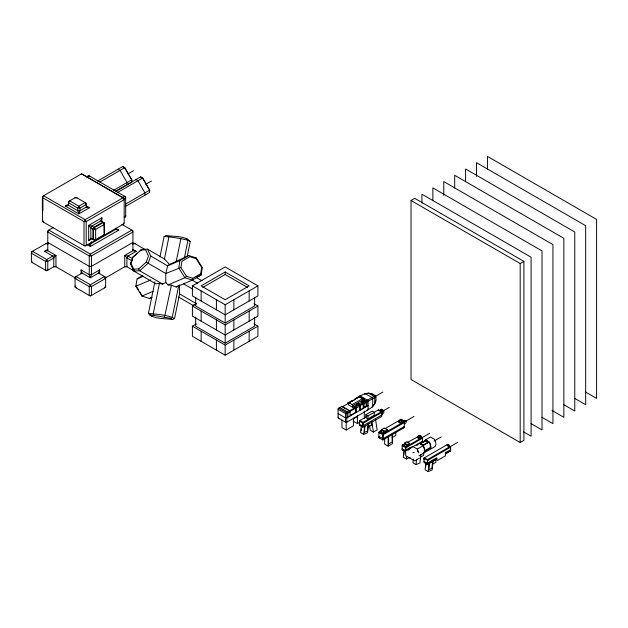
<?xml version="1.0" encoding="UTF-8"?>
<svg xmlns="http://www.w3.org/2000/svg" width="628" height="628" viewBox="0 0 628 628"><rect width="100%" height="100%" fill="white"/><g stroke="black" fill="none" stroke-linecap="round" stroke-linejoin="round"><path stroke-width="0.94" d="M127.052 184.836L127.052 182.528L120.05 170.4L118.048 169.246M116.102 191.155L131.684 182.167L131.684 179.851L124.682 167.723L122.68 166.569L97.568 181.068M144.958 195.175L144.958 192.859L137.956 180.731L135.954 179.577M125.317 206.51L149.582 192.498L149.582 190.19L142.58 178.062L140.586 176.908L115.474 191.407M131.684 182.167L131.778 179.804L124.768 167.676L122.68 166.569M149.582 192.498L149.676 190.135L142.674 178.007L140.586 176.908M423.806 452.074L423.625 455.363L420.791 456.98M361.383 425.446L360.582 432.582L363.691 434.38L367.6 432.747L368.573 424.049L368.11 423.782M361.163 430.62L361.367 428.822M363.691 434.38L364.593 426.349M365.025 426.098L364.319 432.394L367.419 431.098L368.189 424.277M404 450.449L403.247 457.215L406.355 459.005L410.257 457.38M403.828 455.245L404.118 452.662M406.355 459.005L406.654 456.328M413.342 459.241L412.934 462.812L416.042 464.602L419.951 462.977L420.933 454.28L420.54 454.499M416.042 464.602L416.647 459.249M425.823 463.197L425.078 469.815L428.186 471.612L432.088 469.98L433.069 461.282L429.16 462.915L427.487 464.508L423.986 462.491L423.986 458.055L447.136 444.695L450.629 446.712L450.629 450.692L445.338 454.201M425.768 466.887L426.098 463.982M428.186 471.612L429.16 462.915M429.583 462.734L428.814 469.626L431.915 468.339L432.684 461.447M432.409 462.703L432.598 461.015M165.784 282.49L162.691 284.107L159.457 283.346L155.94 283.88L133.866 271.061L130.671 264.176L130.836 262.975L133.073 256.836L141.724 249.465L147.541 249.159L164.434 258.964L169.474 264.412L188.73 255.525L196.179 257.888L202.357 267.661L201.078 275.064L192.341 280.104L176.185 287.012L171.389 285.198L168.053 284.939L165.784 282.49L165.784 273.502L167.629 265.848L169.474 264.412M362.992 425.847L362.992 422.393L359.883 420.595L359.491 421.27L363.384 423.068L382.036 412.298L381.643 411.623L362.992 422.393L362.607 427.048M381.643 415.077L382.036 412.298M436.923 458.605L427.095 464.28L427.487 459.625L450.245 446.484L450.629 447.16L427.872 460.3L423.986 458.503L424.379 457.836L427.487 459.625L427.487 464.508L437.159 458.927M450.629 447.16L450.245 451.367M142.658 275.684L137.1 278.895L135.821 286.297L141.999 296.071L149.448 298.433L152.078 297.311M188.73 255.525L179.993 260.573L178.713 267.975L184.891 277.741L192.341 280.104L192.796 278.298L200.622 273.777L201.714 267.457L196.179 258.697L196.179 257.888M192.796 278.298L186.438 276.281L180.895 267.52L181.987 261.201L189.821 256.679L196.179 258.697M179.561 284.916L179.561 293.904L174.545 318.482L172.653 319.566C164.803 318.074 154.252 319.731 148.428 313.451L154.873 281.87M159.959 256.938L164.128 236.536L166.012 235.453C173.87 236.944 184.412 235.288 190.245 241.56L187.16 256.656M159.457 283.346L153.256 313.71L153.876 315.358L170.628 318.365L172.653 319.566M164.434 258.964L168.956 236.795L180.888 238.64L187.984 240.226L190.245 241.56M171.389 285.198L164.567 317.014M176.366 260.808L180.888 238.64M178.729 285.559L172.284 317.148L170.628 318.365M184.389 257.849L187.984 240.226L186.893 238.679M359.491 424.277L362.607 426.067L363.384 423.068M424.379 461.282L423.986 461.509L427.095 463.307L427.872 460.3M88.658 240.705L90.84 238.185L90.84 227.925L91.931 226.033L100.818 220.907L101.909 217.751L88.658 225.405L88.658 240.705L92.803 238.318M81.067 269.922L82.158 273.07L90.346 277.804L98.533 273.07L99.624 269.922L91.437 274.648L89.255 274.648L81.067 269.922L81.067 273.706M350.471 415.312L355.77 412.251L355.77 408.161L354.051 406.693L352.842 407.384L348.383 404.809L348.383 403.145C356.516 399.706 365.991 388.19 375.151 395.656L375.882 396.92C377.004 403.019 372.514 408.114 367.011 410.021M130.671 264.176L133.073 256.836M130.836 262.975L133.701 269.153L138.67 268.886L146.23 262.159L148.467 256.012L145.602 249.842L140.633 250.101M147.541 249.159L150.736 256.043L148.122 263.242L139.683 270.746L133.866 271.061L133.701 269.153M43.104 198.684L42.374 199.94L42.94 200.269L42.94 210.529L42.374 210.207L42.374 198.684M103.439 235.202L104.531 233.31L103.965 232.98L103.965 222.72M124.595 217.469L125.686 215.585M123.096 224.267L123.826 223.003M104.538 287.883L105.63 285.991M367.474 410.257L368.126 409.126M403.82 427.872L404.259 427.119M424.528 441.288L425.517 439.883L430.518 437.002L434.372 439.223A6.202 3.58 60 0 1 434.372 446.948L418.947 455.857M372.019 407.132L373.55 405.044M186.438 276.281L184.891 277.741L168.053 284.939M133.992 256.35L137.508 253.217M139.62 251.341L141.724 249.465M86.633 176.837L88.791 175.589L125.686 196.894L125.686 216.841L124.25 217.673M99.836 182.073L124.768 167.676M86.115 205.756L89.506 207.719L78.853 213.873L65.273 206.031L68.554 204.139M127.963 173.917L133.552 170.69M113.574 190.308L131.778 179.804M89.506 207.719L86.232 207.091L79.944 210.718L77.762 210.718L68.546 205.403L65.273 206.031M53.097 227.666L47.775 230.743L47.775 250.698L55.963 255.423L55.963 266.774L53.78 266.774L53.78 257.951L52.689 256.059L44.502 251.333L47.775 249.442M117.734 192.404L142.674 178.007M122.444 197.506L124.595 196.266L125.686 198.158L124.25 198.982M145.869 184.255L151.45 181.029M125.584 204.045L149.676 190.135M102.874 222.092L93.988 227.218L92.897 229.11L92.897 239.37M115.458 229.479L91.437 243.342L89.255 243.342L90.346 246.498L118.731 230.107L115.458 228.223L115.458 229.479L118.731 230.107M54.055 266.61L46.684 270.864L31.4 262.041L31.4 251.961L46.684 243.138L48.183 244.002M132.924 242.432L91.437 266.382L89.255 266.382L47.775 242.432M82.158 273.07L75.062 277.168L75.062 287.255L90.346 296.078L105.63 287.255L105.63 277.168L98.533 273.07M132.508 244.002L134.015 243.138L145.123 249.552M136.198 251.333L132.924 250.698L124.737 255.423L124.737 266.774L126.919 266.774L126.919 257.951L128.01 256.059L136.198 251.333L132.924 249.442M104.774 278.298L124.98 266.625M149.448 298.433L151.042 297.515M192.404 285.858L225.154 266.955L257.904 285.858L257.904 295.945L225.154 314.848L192.404 295.945L192.404 285.858L225.154 304.768L257.904 285.858M225.154 271.995L201.141 285.858L225.154 299.721L249.167 285.858L225.154 271.995L225.154 274.514L202.797 287.42M253.932 303.732L257.904 306.024L257.904 316.112L225.154 335.014L192.404 316.112L192.404 306.024L196.376 303.732M253.932 323.907L257.904 326.191L257.904 336.278L225.154 355.189L192.404 336.278L192.404 326.191L196.376 323.907M411.026 200.505L414.755 198.354L523.917 261.374L523.917 440.369L520.188 442.52L411.026 379.5L411.026 200.505L520.188 263.532L523.917 261.374M195.677 297.774L195.677 306.024L225.154 323.043L254.63 306.024L254.63 297.774M192.404 306.024L225.154 324.935L257.904 306.024M195.677 317.03L195.677 326.191L225.154 343.21L254.63 326.191L254.63 317.03M192.404 326.191L225.154 345.102L257.904 326.191M347.457 403.16L352.041 400.515M354.851 398.89L356.814 397.76M358.172 396.975L360.048 395.891L368.126 400.554L368.126 409.88L346.185 422.55L338.107 417.887L338.107 408.553L342.048 406.277L349.474 410.563L350.126 411.701L350.126 415.987M350.636 401.999L342.221 406.858L346.154 409.126M352.214 401.088L355.676 399.086M356.571 398.568L358.996 397.171M367.804 393.521L368.534 393.097L374.06 396.284L374.79 397.548L374.79 403.93L374.06 404.354M349.042 402.768L352.19 404.589L362.537 398.615L363.196 399.746L362.756 401.661L362.756 399.997M371.077 394.149L371.807 393.725L372.796 394.761M352.842 407.384L352.842 405.719L363.196 399.746M354.051 406.693L357.984 403.945L359.459 404.801L360.119 405.931L360.119 410.217L359.703 405.892L363.172 403.89L361.445 402.422L356.406 405.327M361.445 402.422L362.756 401.19L364.24 402.038L364.892 403.176L364.892 407.462L364.483 407.227L366.901 406.3L366.901 402.014L366.25 400.884L358.824 396.598M349.474 410.563L346.185 412.463L345.533 413.601L345.533 422.173L346.837 422.173L346.837 413.601L346.185 412.463L338.759 408.176L338.107 409.315L345.533 413.601L346.837 413.601L350.126 411.701M354.051 406.214L355.534 407.07L359.459 404.801M361.445 401.944L362.929 402.799L364.24 402.038M366.25 400.884L375.151 395.656L375.882 396.92L366.901 402.014M347.731 410.037L349.301 410.947L355.362 407.446M362.756 403.176L359.287 405.178L357.984 403.945M366.077 401.261L364.067 402.422L364.483 403.137L366.493 401.975L362.929 399.439M374.932 396.621L382.915 392.013M355.77 408.161L349.718 411.662L349.301 410.947M355.77 412.251L356.186 412.486L356.186 408.2L360.119 405.931M359.703 409.982L363.581 408.216L363.581 403.93L364.892 403.176M375.151 401.198L375.882 400.774M368.126 405.594L346.837 417.887L345.533 417.887L338.107 413.601M353.391 418.766L356.571 416.921L357.403 417.4M365.865 414.763L372.2 411.112L374.272 412.306L374.272 415.281L367.937 418.939L365.865 417.738L365.865 414.763L367.937 415.964L367.937 418.939M366.666 416.678L359.491 420.823L359.491 425.25L362.992 427.275L381.643 416.505L382.036 411.85L378.535 409.825L367.937 415.964M380.733 409.652L381.455 409.236L382.672 409.943L382.672 410.838L381.95 411.254L380.733 410.547L380.733 409.652L381.95 410.359L382.672 409.943M341.954 420.132L341.954 427.59L346.185 430.031L353.423 425.855L353.423 418.115M353.171 421.113L357.403 423.555L359.695 422.236M382.876 411.065L389.258 407.384M383.786 410.838L381.643 412.07L381.643 414.182L383.786 412.941L383.786 410.838L381.455 409.487L379.312 410.72L380.866 411.623M359.491 425.25L359.883 425.478M362.607 426.067L382.036 414.849M367.725 427.158L371.878 424.787L371.564 422.581M369.602 425.76L370.253 430.29L373.362 432.088L377.161 429.89L375.63 419.975M381.691 429.458L384.273 427.966L387.327 429.733L387.327 431.091L382.86 433.673L379.807 431.452L381.691 430.361L384.744 432.127L384.744 431.224L381.691 429.458L381.691 430.361M400.326 419.551L400.978 419.174L402.729 420.187L402.729 421.443L400.083 422.974L398.34 421.459L400.326 420.313L402.069 421.317L402.069 420.564L400.326 419.551L400.326 420.313M382.287 430.227L378.927 432.158L378.927 437.708L382.86 439.977L404.259 427.621L404.259 422.079L402.163 420.862M384.799 428.775L400.326 419.81M379.807 431.907L382.036 430.62M398.34 421.961L400.319 420.815M402.069 420.564L402.729 420.187M384.744 431.224L387.327 429.733M398.34 421.459L400.083 422.463L402.069 421.317M402.407 421.31L404.463 420.124L406.057 421.035L406.057 422.856L404.424 423.79M379.807 431.452L382.86 433.218L384.744 432.127M403.992 422.228L414.04 416.419M404.259 426.522L383.3 438.619L378.927 436.601M392.045 437.645L395.805 435.479L395.805 432.794M384.642 438.603L384.642 444.137L388.135 446.155L392.563 443.596L392.563 434.372L392.045 434.066M404.613 443.046L406.905 441.72L409.629 443.29L409.629 444.498L405.657 446.798L402.933 444.82L404.613 443.855L407.337 445.425L407.337 444.616L404.613 443.046L404.613 443.855M418.931 435.542L419.512 435.204L421.066 436.107L421.066 437.229L418.711 438.587L417.157 437.237L418.931 436.217L420.485 437.112L420.485 436.444L418.931 435.542L418.931 436.217M405.005 443.808L402.155 445.448L402.155 449.884L405.657 451.901L405.657 447.018L422.04 437.567L422.424 438.234L406.041 447.693L402.155 445.904L402.54 445.228L405.657 447.018L406.041 450.7L402.155 448.902M407.07 442.614L419.316 435.989L418.538 435.989M417.157 437.685L419.512 436.327M420.485 436.444L421.066 436.107M407.337 444.616L409.629 443.29M417.157 437.237L418.711 438.132L420.485 437.112M402.933 444.82L405.657 446.39L407.337 445.425M421.671 437.928L429.646 433.328M408.836 448.659L412.549 446.516M411.772 447.387L422.424 441.241M407.18 450.339L410.429 448.463M429.128 442.128L425.76 440.181L419.74 443.658L423.099 445.605C428.139 441.963 430.494 440.15 430.416 447.481L430.847 447.733L430.847 445.919L429.371 442.112L425.517 439.883M416.694 445.527L418.327 444.585M419.967 443.635L422.424 442.222L422.424 437.787L420.093 436.444M420.375 443.658L425.76 440.55L428.492 442.324L425.76 440.754L420.375 443.863L423.099 445.236L428.492 442.128M427.715 442.771L423.099 445.236M413.467 446.846L417.322 449.075L423.35 445.59L424.826 449.397L424.826 451.21L430.847 447.733M434.042 441.052L441.225 436.907M423.099 445.605L424.387 449.146L424.387 450.959L430.416 447.481M419.418 458.205L414.7 460.921L405.649 455.7L405.649 450.213L410.367 447.489L411.238 447.992M447.442 445.048L448.023 444.71L448.965 445.26L448.384 446.312L447.442 445.77L447.442 445.048L448.965 445.974M447.442 445.77L448.023 444.71M448.965 445.26L448.384 446.312M449.876 446.853L457.851 442.245M427.095 463.307L436.758 457.726M445.189 452.859L450.629 449.719M445.252 453.801L450.629 450.692M437.198 460.591L445.495 455.795L445.495 452.246M176.185 287.012L177.881 286.046M432.221 464.39L435.95 462.271L435.95 459.084M137.1 278.895L143.341 276.234M179.993 260.573L167.629 265.848L150.736 256.043M150.791 279.907L135.821 286.297L136.464 286.509M153.13 291.314L141.999 296.071L139.981 292.075M196.588 276.979L201.078 275.064L200.622 273.777M180.895 267.52L165.784 273.502L146.23 262.159M44.502 251.333L47.775 250.698M364.373 393.897L366.093 393.709M195.371 304.933L192.458 305.09L178.595 297.036M80.525 174.435L82.708 174.435M87.7 176.225L89.883 176.225M74.834 197.891L77.016 197.891M45.593 243.766L47.775 243.766M132.924 243.766L135.106 243.766M134.376 270.236L132.924 270.236L132.924 268.274M359.397 396.268L360.708 396.268M378.15 410.053L378.927 410.053M399.887 420.061L400.766 420.061M446.744 444.914L447.521 444.914M412.863 452.458L414.174 452.458M164.128 236.536L168.956 236.795M148.428 313.451C157.157 314.29 166.585 314.636 174.545 318.482M149.747 315.138L153.876 315.358M201.714 267.457L202.357 267.661M585.602 392.053L596.6 398.403L596.6 219.415L487.438 156.388L487.438 169.105M574.683 398.356L585.681 404.707L585.681 225.711L476.519 162.691L476.519 176.382M563.763 404.66L574.769 411.01L574.769 232.015L465.607 168.995L465.607 181.712M552.004 410.469L563.85 417.314L563.85 238.318L454.688 175.298L454.688 188.008M541.933 417.267L552.938 423.617L552.938 244.622L443.776 181.594L443.776 195.292M531.021 423.562L542.019 429.913L542.019 250.925L432.857 187.898L432.857 200.615M83.359 174.945L123.535 198.142M523.485 431.821L531.1 436.217L531.1 257.229L421.938 194.201L421.938 203.009M225.154 274.514L247.511 287.42M121.918 224.384L132.924 230.743L132.924 250.698M100.818 220.907L104.531 223.05L104.531 234.566L94.553 240.328L90.84 238.185M132.508 258.658L128.01 256.059L124.737 255.423L126.919 257.951L132.17 260.981M365.033 393.521L372.019 397.548L372.671 398.686L372.671 406.756M404.864 420.807L405.657 421.262M363.125 398.199L364.68 399.094M359.389 396.794L362.537 398.615M126.644 266.61L134.015 270.864M87.009 244.567L90.346 246.498L91.437 241.686M419.488 443.368L423.35 445.59M348.108 402.784L349.592 403.639M424.387 450.959L424.826 451.21M371.454 421.851L371.925 422.118L373.362 432.088M339.866 407.541L347.292 411.827L347.943 412.957L347.943 417.243M55.711 266.625L76.051 278.369M196.226 277.427L202.004 280.787M191.987 279.994L197.765 283.354M183.486 283.778L192.608 289.076M162.691 284.107L139.683 270.746L138.67 268.886M179.561 293.904L196.65 303.834M150.681 314.785L151.78 316.331M136.967 287.302L138.474 289.689M417.235 450.7L417.887 451.83M402.155 449.436L402.54 450.111M367.474 400.177L368.126 401.308M362.929 402.799L363.581 403.93M378.927 437.198L379.367 437.959M355.534 407.07L356.186 408.2M352.19 404.589L352.842 405.719M338.107 417.125L338.759 418.264M42.531 220.357L43.622 222.249M75.062 285.991L76.153 287.883M31.4 260.785L32.491 262.677M417.322 449.075L418.798 452.874M423.986 458.055L424.183 459.672M520.188 263.532L520.188 442.52M418.711 438.132L418.711 438.587M408.836 449.381L408.836 450.135M405.657 446.39L405.657 446.798M400.083 422.463L400.083 422.974M392.131 434.623L392.131 441.931L388.614 443.965L388.614 436.648M388.135 436.931L388.135 446.155M382.86 433.218L382.86 433.673M381.95 410.359L381.95 411.254M381.455 409.236L381.455 410.131M371.454 422.644L371.454 425.03M366.493 401.975L366.493 406.065M364.279 411.191L364.279 418.656M363.172 403.89L363.172 407.98M357.403 415.815L357.403 423.555M346.185 421.639L346.185 430.031M249.167 290.897L249.167 300.985M249.167 311.072L249.167 321.151M249.167 331.239L249.167 341.318M233.883 299.721L233.883 309.808M233.883 319.895L233.883 329.975M233.883 340.062L233.883 350.141M225.154 304.768L225.154 323.043M225.154 324.935L225.154 343.21M225.154 345.102L225.154 355.189M216.417 299.721L216.417 309.808M216.417 319.895L216.417 329.975M216.417 340.062L216.417 350.141M201.141 290.897L201.141 300.985M201.141 311.072L201.141 321.151M201.141 331.239L201.141 341.318M101.909 217.751L101.909 221.582M99.624 269.922L99.624 273.706M86.232 207.091L86.232 203.205L75.925 197.255L68.546 201.517L68.546 205.403M79.944 210.718L78.853 213.873L77.762 210.718L77.762 208.096L78.853 206.204L85.141 202.577L86.232 204.469L79.944 208.096L77.762 208.096L68.546 202.781L69.637 200.889L78.853 206.204L79.944 208.096L79.944 210.718M91.437 274.648L90.346 277.804L89.255 274.648L89.255 255.949L90.346 254.057L131.833 230.107L132.924 231.999L91.437 255.949L89.255 255.949L47.775 231.999L48.866 230.107L90.346 254.057L91.437 255.949L91.437 274.648M43.622 195.74L42.531 197.632L84.019 221.582L86.201 221.582L124.187 199.649L123.096 197.757L85.11 219.69L84.019 221.582L84.019 245.572L86.201 245.572L86.201 221.582L85.11 219.69L43.622 195.74M32.491 251.333L31.4 253.217L45.593 261.413L47.775 261.413L53.78 257.951L55.963 255.423L52.689 256.059L46.684 259.521L45.593 261.413L45.593 270.236L47.775 270.236L47.775 261.413L46.684 259.521L32.491 251.333M94.553 227.548L93.462 229.44L93.462 239.7L95.644 239.7L95.644 229.44L94.553 227.548L91.931 226.033L88.658 225.405L90.84 227.925L93.462 229.44L95.644 229.44L104.531 224.306L103.439 222.414L94.553 227.548M76.153 276.54L75.062 278.432L89.255 286.627L91.437 286.627L105.63 278.432L104.538 276.54L90.346 284.735L89.255 286.627L89.255 295.45L91.437 295.45L91.437 286.627L90.346 284.735L76.153 276.54M379.367 431.907L378.927 432.661L383.3 434.678L404.259 422.581L403.82 421.82L382.86 433.924L382.421 439.726L383.3 439.726L383.3 434.678L379.367 431.907M81.616 173.807L42.531 196.368L42.531 221.621L85.11 246.2L124.187 223.639L124.187 198.385L81.616 173.807"/></g></svg>
